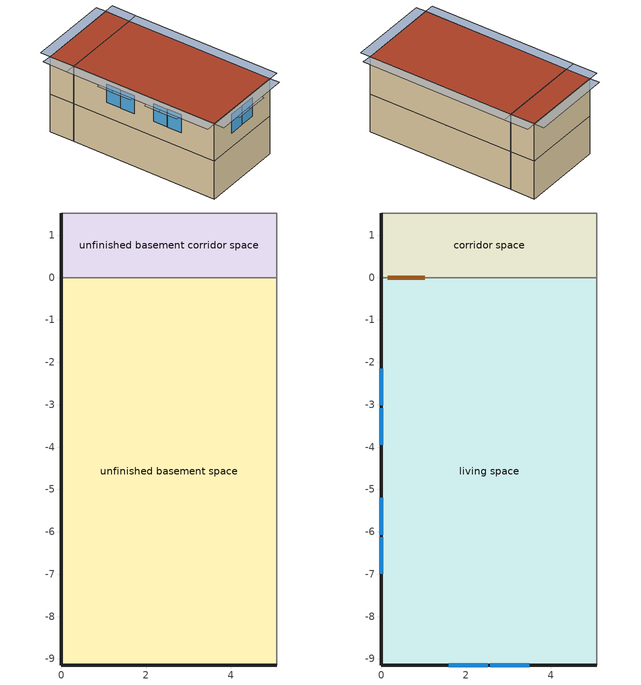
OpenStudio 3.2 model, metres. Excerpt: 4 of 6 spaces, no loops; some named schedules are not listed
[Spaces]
unfinished basement corridor space
 floor foundation (FloorFndGrndUnfinB 1): 0,0 0,1.52 5.08,1.52 5.08,0 z-2.44
 wall foundation (WallFndGrndUnfinB 1): 0,1.52 0,0 z-2.44:0
 wall adiabatic (WallFndGrndUnfinB 1): 5.08,0 5.08,1.52 0,1.52 z-2.44:0
 wall to unfinished basement space (WallIntUnfinUninsUnfin): 0,0 5.08,0 z-2.44:0
unfinished basement space
 floor foundation (FloorFndGrndUnfinB): 0,-9.14 0,0 5.08,0 5.08,-9.14 z-2.44
 wall foundation (WallFndGrndUnfinB): 0,0 0,-9.14 5.08,-9.14 z-2.44:0
 wall adiabatic (WallFndGrndUnfinB): 5.08,-9.14 5.08,0 z-2.44:0
living space
 floor to unfinished basement space (FloorUnfinBInsFin Reversed): 0,-9.14 0,0 5.08,0 5.08,-9.14 z0
 wall outside (WallExtInsFin): 0,0 0,-9.14 5.08,-9.14 z0:2.44
 wall adiabatic (WallIntFinUninsFin): 5.08,-9.14 5.08,0 0,0 z0:2.44
 window (WindowConstruction): 1.6,-9.14 2.51,-9.14 / 2.57,-9.14 3.48,-9.14 z0.91:2.13; 0,-2.15 0,-3.02 / 0,-3.08 0,-3.95 / 0,-5.2 0,-6.07 / 0,-6.13 0,-6.99 z0.98:2.13
 roof outside (RoofFinInsExt): 5.08,-9.14 5.08,0 0,0 0,-9.14 z2.44
corridor space
 floor to unfinished basement corridor space (FloorUnfinUninsUnfin): 0,0 0,1.52 5.08,1.52 5.08,0 z0
 wall outside (WallExtUninsUnfin): 0,1.52 0,0 z0:2.44
 wall adiabatic (WallIntUnfinUninsUnfin): 0,0 5.08,0 5.08,1.52 0,1.52 z0:2.44
 door inside (UninsDoor): 0.15,0 1.02,0 z0:2.13
 roof outside (RoofUnfinUninsExt): 5.08,0 5.08,1.52 0,1.52 0,0 z2.44
shading: 0,-9.75 5.08,-9.75 5.08,-9.14 0,-9.14 z2.44; 5.69,-9.14 5.69,0 5.08,0 5.08,-9.14 z2.44; -0.61,0 -0.61,-9.14 0,-9.14 0,0 z2.44; 5.69,0 5.69,1.52 5.08,1.52 5.08,0 z2.44; 5.08,2.13 0,2.13 0,1.52 5.08,1.52 z2.44; -0.61,1.52 -0.61,0 0,0 0,1.52 z2.44; 0,-7.15 0,-5.97 -0.61,-5.97 -0.61,-7.15 z2.29; 0,-6.22 0,-5.05 -0.61,-5.05 -0.61,-6.22 z2.29; 0,-4.1 0,-2.93 -0.61,-2.93 -0.61,-4.1 z2.29; 3.64,-9.14 2.42,-9.14 2.42,-9.75 3.64,-9.75 z2.29; 0,-3.17 0,-2 -0.61,-2 -0.61,-3.17 z2.29; 2.66,-9.14 1.44,-9.14 1.44,-9.75 2.66,-9.75 z2.29
[Site]
Denver Intl Ap_CO_USA: Latitude {deg}=39.83; Longitude {deg}=-104.65; Time Zone {hr}=-7; Elevation {m}=1650; Terrain=Suburbs
[ClimateZones]
Climate Zone Institution Name 1=Building America; Climate Zone Document Year 1=0; Climate Zone Value 1=Cold
[Site:WaterMainsTemperature]
Calculation Method=Correlation; Annual Average Outdoor Air Temperature {C}=10.8753; Maximum Difference In Monthly Average Outdoor Air Temperatures {deltaC}=23.1524
[Site:GroundTemperature:Deep]
10.8753, 10.8753, 10.8753, 10.8753, 10.8753, 10.8753, 10.8753, 10.8753, 10.8753, 10.8753, 10.8753, 10.8753
[Building]
Building 1: North Axis {deg}=270; Standards Number of Stories=2; Standards Number of Above Ground Stories=1; Standards Building Type=multifamily; Standards Number of Living Units=8
[Material] Roughness=Rough
Name | Thickness {m} | Conductivity {W/m-K} | Density {kg/m3} | Specific Heat {J/kg-K} | Thermal Absorptance | Solar Absorptance | Visible Absorptance
Asphalt Shingles, Medium | 0.009525 | 0.162714 | 1121.4 | 1465.45 | 0.91 | 0.85 | 0.85
RoofSheathing | 0.01905 | 0.115458 | 512.64 | 1214.23 | 0.82 | 0.3 | 0.3
RoofIns | 0.23495 | 0.0475499 | 78.34581 | 1123.46 | 0.91 | 0.85 | 0.91
Drywall 0.5 in. | 0.0127 | 0.160291 | 801 | 837.4 | 0.9 | 0.5 | 0.1
RoofStudAndAirRoof | 0.23495 | 9.59352 | 37.0049 | 1207.88 | 0.91 | 0.85 | 0.91
Vinyl, Light | 0.009525 | 0.089435 | 177.822 | 1046.75 | 0.9 | 0.3 | 0.3
WallSheathing | 0.0127 | 0.115458 | 512.64 | 1214.23 | 0.82 | 0.3 | 0.3
WallStudAndCavity | 0.0889 | 0.054245 | 162.403 | 1178.92 | 0.9 | 0.3 | 0.9
WallStudAndCavity 1 | 0.0889 | 0.393744 | 83.0341 | 1211.67 | 0.9 | 0.3 | 0.9
WallStudAndCavity 2 | 0.0889 | 0.396154 | 83.0341 | 1211.67 | 0.9 | 0.3 | 0.9
WallStudAndCavity 3 | 0.0889 | 0.403258 | 83.0341 | 1211.67 | 0.9 | 0.3 | 0.9
WallStudAndCavity 4 | 0.0889 | 0.397942 | 83.0341 | 1211.67 | 0.82 | 0.3 | 0.3
res furniture material unfinished basement space | 0.1524 | 0.115458 | 640.8 | 1214.23 | 0.9 | 0.6 | 0.1
FoundationExtVertIns; FoundationExtVertIns 1 | 0.051816 | 0.029427 | 32.04 | 1214.23
Concrete 8.0 in. | 0.2032 | 1.803125 | 2242.8 | 837.4 | 0.9
Concrete 4.0 in. | 0.1016 | 1.803125 | 2242.8 | 837.4 | 0.9
FloorIns | 0.23495 | 2.59817 | 67.691 | 1210.98 | 0.82 | 0.3 | 0.3
Wood Floor | 0.015875 | 0.115458 | 544.68 | 1214.23
Floor Covering | 0.0127 | 0.0433444 | 54.468 | 1339.84 | 0.9 | 0.9
FloorFinStudAndAirFloor | 0.1397 | 0.606274 | 67.691 | 1210.98 | 0.82 | 0.3 | 0.3
DoorMaterial | 0.04445 | 0.0612267 | 512.64 | 1214.23 | 0.82 | 0.3 | 0.3
[Construction]
RoofFinInsExt: Asphalt Shingles, Medium, RoofSheathing, RoofIns, Drywall 0.5 in.
RoofUnfinUninsExt: Asphalt Shingles, Medium, RoofSheathing, RoofStudAndAirRoof
WallExtInsFin: Vinyl, Light, WallSheathing, WallStudAndCavity, Drywall 0.5 in.
WallExtUninsUnfin: Vinyl, Light, WallSheathing, WallStudAndCavity 1
WallIntFinUninsFin: Vinyl, Light, WallStudAndCavity 2, Drywall 0.5 in.
WallIntUnfinUninsUnfin: Vinyl, Light, WallStudAndCavity 3
WallIntFinUninsFin 1: WallStudAndCavity 4, Drywall 0.5 in.
res furniture construction unfinished basement space; res furniture construction unfinished basement corridor space; res furniture construction living space: res furniture material unfinished basement space
WallFndGrndUnfinB; WallFndGrndUnfinB 1: Concrete 8.0 in.
FloorFndGrndUnfinB; FloorFndGrndUnfinB 1: Concrete 4.0 in.
FloorUnfinBInsFin Reversed: Floor Covering, Wood Floor, RoofSheathing, FloorIns
FloorUnfinUninsUnfin: FloorFinStudAndAirFloor, RoofSheathing
WindowConstruction: WindowMaterial
UninsDoor: DoorMaterial
[WindowMaterial:Shade]
CoolingShade: Solar Transmittance=0.999; Solar Reflectance=0.00099; Visible Transmittance=0.999; Visible Reflectance=0.00099; Thermal Hemispherical Emissivity=1e-05; Thermal Transmittance=0.999; Thickness {m}=0.0001; Conductivity {W/m-K}=10000; Shade to Glass Distance {m}=0.001; Top Opening Multiplier=0; Bottom Opening Multiplier=0; Left-Side Opening Multiplier=0; Right-Side Opening Multiplier=0; Airflow Permeability=0
[WindowMaterial:SimpleGlazingSystem]
WindowMaterial: U-Factor {W/m2-K}=2.10086; Solar Heat Gain Coefficient=0.21
[ThermalZone] Use Ideal Air Loads=No
living zone: Thermostat=living zone temperature setpoint
corridor zone; unfinished basement corridor zone; unfinished basement zone: 
res ds res fur gas asys ret air zone; res ds res ac asys ret air zone: Volume {m3}=0.25
[Sizing:Zone] Zone Cooling Design Supply Air Temperature Input Method=SupplyAirTemperature; Zone Cooling Design Supply Air Temperature {C}=14; Zone Cooling Design Supply Air Temperature Difference {deltaC}=11.11; Zone Heating Design Supply Air Temperature Input Method=SupplyAirTemperature; Zone Heating Design Supply Air Temperature {C}=40; Zone Heating Design Supply Air Temperature Difference {deltaC}=11.11; Zone Cooling Design Supply Air Humidity Ratio {kg-H2O/kg-air}=0.0085; Zone Heating Design Supply Air Humidity Ratio {kg-H2O/kg-air}=0.008; Cooling Design Air Flow Method=DesignDay; Heating Design Air Flow Method=DesignDay; Account for Dedicated Outdoor Air System=No; Dedicated Outdoor Air System Control Strategy=NeutralSupplyAir; Dedicated Outdoor Air Low Setpoint Temperature for Design {C}=autosize; Dedicated Outdoor Air High Setpoint Temperature for Design {C}=autosize
corridor zone; unfinished basement corridor zone; res ds res fur gas asys ret air zone; res ds res ac asys ret air zone
[Space]
Name | Space Type | Thermal Zone | Building Unit
living space | Space Type 1 | living zone | unit 1
corridor space | Space Type 2 | corridor zone
unfinished basement corridor space | Space Type 3 | unfinished basement corridor zone
unfinished basement space | Space Type 3 | unfinished basement zone
res ds res fur gas asys ret air space |  | res ds res fur gas asys ret air zone
res ds res ac asys ret air space |  | res ds res ac asys ret air zone
[SpaceType]
Name | Standards Space Type
Space Type 1 | living
Space Type 2 | corridor
Space Type 3 | unfinished basement
[BuildingUnit]
unit 1: Building Unit Type=Residential
[External:File]
8760.csv: File=8760.csv
[People:Definition]
res occupants|living space: Number of People Calculation Method=People; Number of People {people}=3.39; Fraction Radiant=0.319734; Sensible Heat Fraction=0.573; Carbon Dioxide Generation Rate {m3/s-W}=0; Enable ASHRAE 55 Comfort Warnings=No; Mean Radiant Temperature Calculation Type=ZoneAveraged
[People]
res occupants|living space: People Definition=res occupants|living space; Space or SpaceType=living space; Number of People Schedule=occupants; Activity Level Schedule=res occupants activity schedule; Multiplier=1
[InternalMass:Definition] Design Level Calculation Method=SurfaceArea
Name | Construction | Surface Area {m2}
living space Partition | WallIntFinUninsFin 1 | 46.45152
res furniture mass unfinished basement space | res furniture construction unfinished basement space | 18.5806
res furniture mass unfinished basement corridor space | res furniture construction unfinished basement corridor space | 3.096768
res furniture mass living space | res furniture construction living space | 18.5806
[InternalMass] Multiplier=1
Name | Internal Mass Definition | Space or SpaceType
living space Partition | living space Partition | living space
res furniture mass unfinished basement space | res furniture mass unfinished basement space | unfinished basement space
res furniture mass unfinished basement corridor space | res furniture mass unfinished basement corridor space | unfinished basement corridor space
res furniture mass living space | res furniture mass living space | living space
[Foundation:Kiva] Exterior Vertical Insulation Depth {m}=2.4384; Wall Height Above Grade {m}=0.2032; Wall Depth Below Slab {m}=0.2032
Name | Exterior Vertical Insulation Material
Foundation Kiva 1 | FoundationExtVertIns
Foundation Kiva 2 | FoundationExtVertIns 1
[Foundation:Kiva:Settings]
Soil Conductivity {W/m-K}=1.731; Soil Density {kg/m3}=1842.3; Soil Specific Heat {J/kg-K}=418.7; Ground Solar Absorptivity=0.9; Ground Thermal Absorptivity=0.9; Ground Surface Roughness {m}=0.03; Far-Field Width {m}=40; Deep-Ground Boundary Condition=ZeroFlux; Deep-Ground Depth {m}=40; Minimum Cell Dimension {m}=0.02; Maximum Cell Growth Coefficient=1.5; Simulation Timestep=Hourly
[SurfaceProperty:ExposedFoundationPerimeter] Exposed Perimeter Calculation Method=TotalExposedPerimeter
Name | Total Exposed Perimeter {m}
Surface 19 | 14.224
Surface 13 | 1.524
[ShadingControl]
WindowShadingControl: Shading Type=InteriorShade; Shading Device Material=CoolingShade; Shading Control Type=OnIfScheduleAllows; Schedule=Window shading schedule; Shading Control Is Scheduled=Yes; Multiple Surface Control Type=Sequential; Sub Surface Name 1=Surface 2 - Window 4; Sub Surface Name 2=Surface 2 - Window 3; Sub Surface Name 3=Surface 2 - Window 2; Sub Surface Name 4=Surface 5 - Window 2; Sub Surface Name 5=Surface 2 - Window 1; Sub Surface Name 6=Surface 5 - Window 1
[ThermostatSetpoint:DualSetpoint]
living zone temperature setpoint: Heating Setpoint Temperature Schedule=res heating setpoint; Cooling Setpoint Temperature Schedule=res cooling setpoint
[ElectricEquipment:Definition] Design Level Calculation Method=EquipmentLevel
Name | Design Level {W} | Fraction Latent | Fraction Radiant | Fraction Lost
res refrig | 65.0889 | 0 | 0 | 0
res misc plug loads|living space | 308.968 | 0.021 | 0.558 | 0.049
res infil_1 house fan; res infil_1 range fan; res infil_1 bath fan | 0 | 0 | 0 | 1
[ElectricEquipment] Space or SpaceType=living space
Name | Electric Equipment Definition | Schedule
res refrig | res refrig | res refrig schedule
res misc plug loads|living space | res misc plug loads|living space | plug_loads
res infil_1 house fan | res infil_1 house fan | Always On Discrete
res infil_1 range fan | res infil_1 range fan | Always On Discrete
res infil_1 bath fan | res infil_1 bath fan | Always On Discrete
[Lights:Definition]
res lighting interior living space: Design Level Calculation Method=LightingLevel; Lighting Level {W}=214.272; Fraction Radiant=0.6; Fraction Visible=0.2; Return Air Fraction=0
[Lights]
res lighting interior living space: Lights Definition=res lighting interior living space; Space or SpaceType=living space; Schedule=lighting_interior; Fraction Replaceable=1
[Exterior:Lights:Definition]
res lighting exterior: Design Level {W}=28.3286
[Exterior:Lights]
res lighting exterior: Exterior Lights Definition=res lighting exterior; Schedule=lighting_exterior
[SpaceInfiltration:DesignFlowRate] Schedule=Always On Discrete
Name | Space or SpaceType | Design Flow Rate Calculation Method | Air Changes per Hour {1/hr} | Constant Term Coefficient | Temperature Term Coefficient | Velocity Term Coefficient | Velocity Squared Term Coefficient | Design Flow Rate {m3/s}
res infil|unfinished basement space | unfinished basement space | AirChanges/Hour | 0.1 | 1 | 0 | 0 | 0
res infil|unfinished basement corridor space | unfinished basement corridor space | AirChanges/Hour | 0.1 | 1 | 0 | 0 | 0
res nv_1 flow; res infil_1 flow | living space | Flow/Space |  |  |  |  |  | 0
[EnergyManagementSystem:Sensor]
Name | Output Variable or Output Meter | Output Variable or Output Meter Index Key
res_nv_pb_s | Site Outdoor Air Barometric Pressure
res_af_vw_s | Site Wind Speed
res_nv_wt_s | Site Outdoor Air Humidity Ratio
res_nv_1_nva_s | Schedule Value | res nv_1 avail schedule
res_nv_1_sp_s | Schedule Value | res nv_1 temp schedule
res_ds_res_fur_gas_asys_ah_mfr_s | System Node Mass Flow Rate | Node 25
res_ds_res_fur_gas_asys_ah_vfr_s | System Node Current Density Volume Flow Rate | Node 25
res_ds_res_fur_gas_asys_ah_tt_s | System Node Temperature | Node 25
res_ds_res_fur_gas_asys_ra_t_s | System Node Temperature | Node 28
res_ds_res_fur_gas_asys_ah_wt_s | System Node Humidity Ratio | Node 25
res_ds_res_fur_gas_asys_ra_w_s | System Node Humidity Ratio | Node 28
res_ds_res_ac_asys_ah_mfr_s | System Node Mass Flow Rate | Node 18
res_ds_res_ac_asys_ah_vfr_s | System Node Current Density Volume Flow Rate | Node 18
res_ds_res_ac_asys_ah_tt_s | System Node Temperature | Node 18
res_ds_res_ac_asys_ra_t_s | System Node Temperature | Node 21
res_ds_res_ac_asys_ah_wt_s | System Node Humidity Ratio | Node 18
res_ds_res_ac_asys_ra_w_s | System Node Humidity Ratio | Node 21
res_infil_1_range_sch_s | Schedule Value | res mv_1 range exhaust schedule
res_infil_1_bath_sch_s | Schedule Value | res mv_1 bath exhaust schedule
res_infil_1_wh_sch_s | Schedule Value | Always On Discrete
[EnergyManagementSystem:Actuator]
Name | Actuated Component | Actuated Component Type | Actuated Component Control Type
res_nv_1_flow_act | res nv_1 flow | Zone Infiltration | Air Exchange Flow Rate
res_ds_res_fur_gas_asys_SupSLkToLvEq_act | res ds res fur gas asys SupSLkToLvEq | OtherEquipment | Power Level
res_ds_res_fur_gas_asys_SupLatLkToLvEq_act | res ds res fur gas asys SupLatLkToLvEq | OtherEquipment | Power Level
res_ds_res_fur_gas_asys_SupDCnToLvEq_act | res ds res fur gas asys SupDCnToLvEq | OtherEquipment | Power Level
res_ds_res_fur_gas_asys_SupDCnToAhEq_act | res ds res fur gas asys SupDCnToAhEq | OtherEquipment | Power Level
res_ds_res_fur_gas_asys_RetDCnToPlEq_act | res ds res fur gas asys RetDCnToPlEq | OtherEquipment | Power Level
res_ds_res_fur_gas_asys_RetDCnToAhEquip_act | res ds res fur gas asys RetDCnToAhEquip | OtherEquipment | Power Level
res_ds_res_fur_gas_asys_SupSLkToAhEq_act | res ds res fur gas asys SupSLkToAhEq | OtherEquipment | Power Level
res_ds_res_fur_gas_asys_SupLatLkToAhEq_act | res ds res fur gas asys SupLatLkToAhEq | OtherEquipment | Power Level
res_ds_res_fur_gas_asys_RetSLkEq_act | res ds res fur gas asys RetSLkEq | OtherEquipment | Power Level
res_ds_res_fur_gas_asys_RetLatLkEq_act | res ds res fur gas asys RetLatLkEq | OtherEquipment | Power Level
res_ds_res_fur_gas_asys_AhToLivMix_act | res ds res fur gas asys AhToLivMix | ZoneMixing | Air Exchange Flow Rate
res_ds_res_fur_gas_asys_LivToAhMix_act | res ds res fur gas asys LivToAhMix | ZoneMixing | Air Exchange Flow Rate
res_ds_res_ac_asys_SupSLkToLvEq_act | res ds res ac asys SupSLkToLvEq | OtherEquipment | Power Level
res_ds_res_ac_asys_SupLatLkToLvEq_act | res ds res ac asys SupLatLkToLvEq | OtherEquipment | Power Level
res_ds_res_ac_asys_SupDCnToLvEq_act | res ds res ac asys SupDCnToLvEq | OtherEquipment | Power Level
res_ds_res_ac_asys_SupDCnToAhEq_act | res ds res ac asys SupDCnToAhEq | OtherEquipment | Power Level
res_ds_res_ac_asys_RetDCnToPlEq_act | res ds res ac asys RetDCnToPlEq | OtherEquipment | Power Level
res_ds_res_ac_asys_RetDCnToAhEquip_act | res ds res ac asys RetDCnToAhEquip | OtherEquipment | Power Level
res_ds_res_ac_asys_SupSLkToAhEq_act | res ds res ac asys SupSLkToAhEq | OtherEquipment | Power Level
res_ds_res_ac_asys_SupLatLkToAhEq_act | res ds res ac asys SupLatLkToAhEq | OtherEquipment | Power Level
res_ds_res_ac_asys_RetSLkEq_act | res ds res ac asys RetSLkEq | OtherEquipment | Power Level
res_ds_res_ac_asys_RetLatLkEq_act | res ds res ac asys RetLatLkEq | OtherEquipment | Power Level
res_ds_res_ac_asys_AhToLivMix_act | res ds res ac asys AhToLivMix | ZoneMixing | Air Exchange Flow Rate
res_ds_res_ac_asys_LivToAhMix_act | res ds res ac asys LivToAhMix | ZoneMixing | Air Exchange Flow Rate
res_infil_1_house_fan_act | res infil_1 house fan | ElectricEquipment | Electricity Rate
res_infil_1_range_fan_act | res infil_1 range fan | ElectricEquipment | Electricity Rate
res_infil_1_bath_fan_act | res infil_1 bath fan | ElectricEquipment | Electricity Rate
res_infil_1_flow_act | res infil_1 flow | Zone Infiltration | Air Exchange Flow Rate
[EnergyManagementSystem:Program]
res_nv_1_program: Set Tdiff = res_af_1_tin_s-res_af_1_tt_s; Set dT = (@Abs Tdiff); Set pt = (@RhFnTdbWPb res_af_1_tt_s res_nv_wt_s res_nv_pb_s); Set NVA = 2472.261378048; Set Cs = 8.963020389461627e-05; Set Cw = 0.00012070110544924465; Set MNV = 0.6292632576; Set MHR = 0.0115; Set MRH = 0.7; Set temp1 = (res_nv_1_nva_s*NVA); Set SGNV = temp1*((((Cs*dT)+(Cw*(res_af_vw_s^2)))^0.5)/1000); If (res_nv_wt_s<MHR) && (pt<MRH) && (res_af_1_tin_s>res_nv_1_sp_s); Set temp2 = (res_af_1_tin_s-res_nv_1_sp_s); Set NVadj1 = temp2/(res_af_1_tin_s-res_af_1_tt_s); Set NVadj2 = (@Min NVadj1 1); Set NVadj3 = (@Max NVadj2 0); Set NVadj = SGNV*NVadj3; Set res_nv_1_flow_act = (@Min NVadj MNV); Else; Set res_nv_1_flow_act = 0; EndIf
res_ds_res_fur_gas_asys_program: Set res_ds_res_fur_gas_asys_AhMfr = res_ds_res_fur_gas_asys_ah_mfr_s; Set res_ds_res_fur_gas_asys_FanRtf = res_ds_res_fur_gas_asys_fan_rtf_s; Set res_ds_res_fur_gas_asys_AhVfr = res_ds_res_fur_gas_asys_ah_vfr_s; Set res_ds_res_fur_gas_asys_AhTt = res_ds_res_fur_gas_asys_ah_tt_s; Set res_ds_res_fur_gas_asys_AhWt = res_ds_res_fur_gas_asys_ah_wt_s; Set res_ds_res_fur_gas_asys_RaT = res_ds_res_fur_gas_asys_ra_t_s; Set res_ds_res_fur_gas_asys_RaW = res_ds_res_fur_gas_asys_ra_w_s; Set res_ds_res_fur_gas_asys_AhT = res_ds_res_fur_gas_asys_ah_t_s; Set res_ds_res_fur_gas_asys_AhW = res_ds_res_fur_gas_asys_ah_w_s; Run res_ds_res_fur_gas_asys_lk_subrout; Set res_ds_res_fur_gas_asys_SupSLkToLvEq_act = res_ds_res_fur_gas_asys_SupSLkToLv; Set res_ds_res_fur_gas_asys_SupLatLkToLvEq_act = res_ds_res_fur_gas_asys_SupLatLkToLv; Set res_ds_res_fur_gas_asys_SupDCnToLvEq_act = res_ds_res_fur_gas_asys_SupDCnToLv; Set res_ds_res_fur_gas_asys_SupDCnToAhEq_act = res_ds_res_fur_gas_asys_SupDCnToAh; Set res_ds_res_fur_gas_asys_SupSLkToAhEq_act = res_ds_res_fur_gas_asys_SupSLkToAh; Set res_ds_res_fur_gas_asys_SupLatLkToAhEq_act = res_ds_res_fur_gas_asys_SupLatLkToAh; Set res_ds_res_fur_gas_asys_RetSLkEq_act = res_ds_res_fur_gas_asys_RetSLk; Set res_ds_res_fur_gas_asys_RetLatLkEq_act = res_ds_res_fur_gas_asys_RetLatLk; Set res_ds_res_fur_gas_asys_RetDCnToPlEq_act = res_ds_res_fur_gas_asys_RetDCnToPl; Set res_ds_res_fur_gas_asys_RetDCnToAhEquip_act = res_ds_res_fur_gas_asys_RetDCnToAh; Set res_ds_res_fur_gas_asys_AhToLivMix_act = res_ds_res_fur_gas_asys_AhToLiv; Set res_ds_res_fur_gas_asys_LivToAhMix_act = res_ds_res_fur_gas_asys_LivToAh
res_ds_res_ac_asys_program: Set res_ds_res_ac_asys_AhMfr = res_ds_res_ac_asys_ah_mfr_s; Set res_ds_res_ac_asys_FanRtf = res_ds_res_ac_asys_fan_rtf_s; Set res_ds_res_ac_asys_AhVfr = res_ds_res_ac_asys_ah_vfr_s; Set res_ds_res_ac_asys_AhTt = res_ds_res_ac_asys_ah_tt_s; Set res_ds_res_ac_asys_AhWt = res_ds_res_ac_asys_ah_wt_s; Set res_ds_res_ac_asys_RaT = res_ds_res_ac_asys_ra_t_s; Set res_ds_res_ac_asys_RaW = res_ds_res_ac_asys_ra_w_s; Set res_ds_res_ac_asys_AhT = res_ds_res_ac_asys_ah_t_s; Set res_ds_res_ac_asys_AhW = res_ds_res_ac_asys_ah_w_s; Run res_ds_res_ac_asys_lk_subrout; Set res_ds_res_ac_asys_SupSLkToLvEq_act = res_ds_res_ac_asys_SupSLkToLv; Set res_ds_res_ac_asys_SupLatLkToLvEq_act = res_ds_res_ac_asys_SupLatLkToLv; Set res_ds_res_ac_asys_SupDCnToLvEq_act = res_ds_res_ac_asys_SupDCnToLv; Set res_ds_res_ac_asys_SupDCnToAhEq_act = res_ds_res_ac_asys_SupDCnToAh; Set res_ds_res_ac_asys_SupSLkToAhEq_act = res_ds_res_ac_asys_SupSLkToAh; Set res_ds_res_ac_asys_SupLatLkToAhEq_act = res_ds_res_ac_asys_SupLatLkToAh; Set res_ds_res_ac_asys_RetSLkEq_act = res_ds_res_ac_asys_RetSLk; Set res_ds_res_ac_asys_RetLatLkEq_act = res_ds_res_ac_asys_RetLatLk; Set res_ds_res_ac_asys_RetDCnToPlEq_act = res_ds_res_ac_asys_RetDCnToPl; Set res_ds_res_ac_asys_RetDCnToAhEquip_act = res_ds_res_ac_asys_RetDCnToAh; Set res_ds_res_ac_asys_AhToLivMix_act = res_ds_res_ac_asys_AhToLiv; Set res_ds_res_ac_asys_LivToAhMix_act = res_ds_res_ac_asys_LivToAh
res_infil_1_program: Set p_m = 0.14; Set p_s = 0.22; Set s_m = 270; Set s_s = 370; Set z_m = 9.99744; Set z_s = 2.4384; Set f_t = (((s_m/z_m)^p_m)*((z_s/s_s)^p_s)); Set Tdiff = res_af_1_tin_s-res_af_1_tt_s; Set dT = @Abs Tdiff; Set c = 0.0257; Set Cs = 0.0498; Set Cw = 0.1284; Set n = 0.67; Set sft = (f_t*0.86); Set temp1 = ((c*Cw)*((sft*res_af_vw_s)^(2*n)))^2; Set Qn = (((c*Cs*(dT^n))^2)+temp1)^0.5; Set Tdiff = res_af_1_tin_s-res_af_1_tt_s; Set dT = @Abs Tdiff; Set QWHV = res_infil_1_wh_sch_s*0.0165; Set Qrange = res_infil_1_range_sch_s*0.0472; Set Qdryer = 0.0; Set Qbath = res_infil_1_bath_sch_s*0.0236; Set QhpwhOut = 0; Set QhpwhIn = 0; Set QductsOut = 0; Set QductsIn = 0; Set QductsOut = QductsOut+res_ds_res_fur_gas_asys_lk_ret_fan_equiv; Set QductsIn = QductsIn+res_ds_res_fur_gas_asys_lk_sup_fan_equiv; Set QductsOut = QductsOut+res_ds_res_ac_asys_lk_ret_fan_equiv; Set QductsIn = QductsIn+res_ds_res_ac_asys_lk_sup_fan_equiv; Set Qout = QWHV+Qrange+Qbath+Qdryer+QhpwhOut+QductsOut; Set Qin = QhpwhIn+QductsIn; Set Qu = (@Abs (Qout-Qin)); Set Qb = (@Min Qout Qin); Set faneff_wh = 0.9438948864000002; Set res_infil_1_house_fan_act = (QWHV*300)/faneff_wh*1; Set faneff_sp = 0.4719474432000001; Set res_infil_1_range_fan_act = (Qrange*300)/faneff_sp; Set res_infil_1_bath_fan_act = (Qbath*300)/faneff_sp; Set Q_acctd_for_elsewhere = QhpwhOut+QhpwhIn+QductsOut+QductsIn; Set res_infil_1_flow_act = (((Qu^2)+(Qn^2))^0.5)-Q_acctd_for_elsewhere; Set res_infil_1_flow_act = (@Max res_infil_1_flow_act 0)
[AirLoopHVAC:ReturnPlenum]
Name | ThermalZone
res fur gas asys return plenum | res ds res fur gas asys ret air zone
res ac asys return plenum | res ds res ac asys ret air zone
[OtherEquipment:Definition] Design Level Calculation Method=EquipmentLevel; Design Level {W}=0
res ds res fur gas asys SupSLkToLvEq; res ds res fur gas asys SupLatLkToLvEq; res ds res fur gas asys SupDCnToLvEq; res ds res fur gas asys SupDCnToAhEq; res ds res fur gas asys RetDCnToPlEq; res ds res fur gas asys RetDCnToAhEquip; res ds res fur gas asys SupSLkToAhEq; res ds res fur gas asys SupLatLkToAhEq; res ds res fur gas asys RetSLkEq; res ds res fur gas asys RetLatLkEq; res ds res ac asys SupSLkToLvEq; res ds res ac asys SupLatLkToLvEq; res ds res ac asys SupDCnToLvEq; res ds res ac asys SupDCnToAhEq; res ds res ac asys RetDCnToPlEq; res ds res ac asys RetDCnToAhEquip; res ds res ac asys SupSLkToAhEq; res ds res ac asys SupLatLkToAhEq; res ds res ac asys RetSLkEq; res ds res ac asys RetLatLkEq
[OtherEquipment] Schedule=Always On Discrete; Fuel Type=None
Name | Other Equipment Definition | Space or SpaceType
res ds res fur gas asys SupSLkToLvEq | res ds res fur gas asys SupSLkToLvEq | living space
res ds res fur gas asys SupLatLkToLvEq | res ds res fur gas asys SupLatLkToLvEq | living space
res ds res fur gas asys SupDCnToLvEq | res ds res fur gas asys SupDCnToLvEq | living space
res ds res fur gas asys SupDCnToAhEq | res ds res fur gas asys SupDCnToAhEq | unfinished basement space
res ds res fur gas asys RetDCnToPlEq | res ds res fur gas asys RetDCnToPlEq | res ds res fur gas asys ret air space
res ds res fur gas asys RetDCnToAhEquip | res ds res fur gas asys RetDCnToAhEquip | unfinished basement space
res ds res fur gas asys SupSLkToAhEq | res ds res fur gas asys SupSLkToAhEq | unfinished basement space
res ds res fur gas asys SupLatLkToAhEq | res ds res fur gas asys SupLatLkToAhEq | unfinished basement space
res ds res fur gas asys RetSLkEq | res ds res fur gas asys RetSLkEq | res ds res fur gas asys ret air space
res ds res fur gas asys RetLatLkEq | res ds res fur gas asys RetLatLkEq | res ds res fur gas asys ret air space
res ds res ac asys SupSLkToLvEq | res ds res ac asys SupSLkToLvEq | living space
res ds res ac asys SupLatLkToLvEq | res ds res ac asys SupLatLkToLvEq | living space
res ds res ac asys SupDCnToLvEq | res ds res ac asys SupDCnToLvEq | living space
res ds res ac asys SupDCnToAhEq | res ds res ac asys SupDCnToAhEq | unfinished basement space
res ds res ac asys RetDCnToPlEq | res ds res ac asys RetDCnToPlEq | res ds res ac asys ret air space
res ds res ac asys RetDCnToAhEquip | res ds res ac asys RetDCnToAhEquip | unfinished basement space
res ds res ac asys SupSLkToAhEq | res ds res ac asys SupSLkToAhEq | unfinished basement space
res ds res ac asys SupLatLkToAhEq | res ds res ac asys SupLatLkToAhEq | unfinished basement space
res ds res ac asys RetSLkEq | res ds res ac asys RetSLkEq | res ds res ac asys ret air space
res ds res ac asys RetLatLkEq | res ds res ac asys RetLatLkEq | res ds res ac asys ret air space
[ZoneMixing] Schedule=Always On Continuous; Design Flow Rate Calculation Method=Flow/Zone; Design Flow Rate {m3/s}=0
Name | Zone | Source Zone
res ds res fur gas asys AhToLivMix; res ds res ac asys AhToLivMix | living zone | unfinished basement zone
res ds res fur gas asys LivToAhMix; res ds res ac asys LivToAhMix | unfinished basement zone | living zone
[EnergyManagementSystem:Subroutine]
res_ds_res_fur_gas_asys_lk_subrout: Set f_sup = 0.19990009990009988; Set f_ret = 0.10009990009990012; Set f_OA = 0.0; Set oafrate = f_OA * res_ds_res_fur_gas_asys_AhVfr; Set suplkfrate = f_sup * res_ds_res_fur_gas_asys_AhVfr; Set retlkfrate = f_ret * res_ds_res_fur_gas_asys_AhVfr; Set res_ds_res_fur_gas_asys_AhToLiv = (@Abs (suplkfrate-retlkfrate-oafrate)); Set res_ds_res_fur_gas_asys_LivToAh = 0; Set res_ds_res_fur_gas_asys_lk_sup_fan_equiv = 0; Set res_ds_res_fur_gas_asys_lk_ret_fan_equiv = oafrate; If res_ds_res_fur_gas_asys_AhMfr>0; Set h_SA=(@HFnTdbW res_ds_res_fur_gas_asys_AhTt res_ds_res_fur_gas_asys_AhWt); Set h_AHZ=(@HFnTdbW res_ds_res_fur_gas_asys_AhT res_ds_res_fur_gas_asys_AhW); Set h_RA=(@HFnTdbW res_ds_res_fur_gas_asys_RaT res_ds_res_fur_gas_asys_RaW); Set h_fg=(@HfgAirFnWTdb res_ds_res_fur_gas_asys_AhWt res_ds_res_fur_gas_asys_AhTt); Set SALkQtot=f_sup*res_ds_res_fur_gas_asys_AhMfr*(h_RA-h_SA); Set temp1=h_fg*(res_ds_res_fur_gas_asys_RaW-res_ds_res_fur_gas_asys_AhWt); Set res_ds_res_fur_gas_asys_SupLatLkToLv = f_sup*res_ds_res_fur_gas_asys_AhMfr*temp1; Set res_ds_res_fur_gas_asys_SupSLkToLv = SALkQtot-res_ds_res_fur_gas_asys_SupLatLkToLv; Set eTm=(res_ds_res_fur_gas_asys_FanRtf/(res_ds_res_fur_gas_asys_AhMfr*1006.0))*41.89; Set eTm=0-eTm; Set temp4=res_ds_res_fur_gas_asys_AhT; Set tsup=temp4+((res_ds_res_fur_gas_asys_AhTt-res_ds_res_fur_gas_asys_AhT)*(@Exp eTm)); Set temp5=tsup-res_ds_res_fur_gas_asys_AhTt; Set res_ds_res_fur_gas_asys_SupDCnToLv = res_ds_res_fur_gas_asys_AhMfr*1006.0*temp5; Set res_ds_res_fur_gas_asys_SupDCnToAh = 0-res_ds_res_fur_gas_asys_SupDCnToLv; Set eTm=(res_ds_res_fur_gas_asys_FanRtf/(res_ds_res_fur_gas_asys_AhMfr*1006.0))*7.757; Set eTm=0-eTm; Set temp6=res_ds_res_fur_gas_asys_AhT; Set tret=temp6+((res_ds_res_fur_gas_asys_RaT-res_ds_res_fur_gas_asys_AhT)*(@Exp eTm)); Set temp7=tret-res_ds_res_fur_gas_asys_RaT; Set res_ds_res_fur_gas_asys_RetDCnToPl=res_ds_res_fur_gas_asys_AhMfr*1006.0*temp7; Set res_ds_res_fur_gas_asys_RetDCnToAh=0-res_ds_res_fur_gas_asys_RetDCnToPl; Set res_ds_res_fur_gas_asys_RetLatLk=0; Set temp2=(res_ds_res_fur_gas_asys_AhT-res_ds_res_fur_gas_asys_RaT); Set res_ds_res_fur_gas_asys_RetSLk=f_ret*res_ds_res_fur_gas_asys_AhMfr*1006.0*temp2; Set QtLkToAHZn=f_sup*res_ds_res_fur_gas_asys_AhMfr*(h_SA-h_AHZ); Set temp3=(res_ds_res_fur_gas_asys_AhWt-res_ds_res_fur_gas_asys_AhW); Set res_ds_res_fur_gas_asys_SupLatLkToAh=f_sup*res_ds_res_fur_gas_asys_AhMfr*h_fg; Set res_ds_res_fur_gas_asys_SupLatLkToAh=res_ds_res_fur_gas_asys_SupLatLkToAh*temp3; Set res_ds_res_fur_gas_asys_SupSLkToAh=QtLkToAHZn-res_ds_res_fur_gas_asys_SupLatLkToAh; Else; Set res_ds_res_fur_gas_asys_SupLatLkToLv=0; Set res_ds_res_fur_gas_asys_SupSLkToLv=0; Set res_ds_res_fur_gas_asys_SupDCnToLv=0; Set res_ds_res_fur_gas_asys_SupDCnToAh=0; Set res_ds_res_fur_gas_asys_RetDCnToPl=0; Set res_ds_res_fur_gas_asys_RetDCnToAh=0; Set res_ds_res_fur_gas_asys_RetLatLk=0; Set res_ds_res_fur_gas_asys_RetSLk=0; Set res_ds_res_fur_gas_asys_SupLatLkToAh=0; Set res_ds_res_fur_gas_asys_SupSLkToAh=0; EndIf
res_ds_res_ac_asys_lk_subrout: Set f_sup = 0.19990009990009988; Set f_ret = 0.10009990009990012; Set f_OA = 0.0; Set oafrate = f_OA * res_ds_res_ac_asys_AhVfr; Set suplkfrate = f_sup * res_ds_res_ac_asys_AhVfr; Set retlkfrate = f_ret * res_ds_res_ac_asys_AhVfr; Set res_ds_res_ac_asys_AhToLiv = (@Abs (suplkfrate-retlkfrate-oafrate)); Set res_ds_res_ac_asys_LivToAh = 0; Set res_ds_res_ac_asys_lk_sup_fan_equiv = 0; Set res_ds_res_ac_asys_lk_ret_fan_equiv = oafrate; If res_ds_res_ac_asys_AhMfr>0; Set h_SA=(@HFnTdbW res_ds_res_ac_asys_AhTt res_ds_res_ac_asys_AhWt); Set h_AHZ=(@HFnTdbW res_ds_res_ac_asys_AhT res_ds_res_ac_asys_AhW); Set h_RA=(@HFnTdbW res_ds_res_ac_asys_RaT res_ds_res_ac_asys_RaW); Set h_fg=(@HfgAirFnWTdb res_ds_res_ac_asys_AhWt res_ds_res_ac_asys_AhTt); Set SALkQtot=f_sup*res_ds_res_ac_asys_AhMfr*(h_RA-h_SA); Set temp1=h_fg*(res_ds_res_ac_asys_RaW-res_ds_res_ac_asys_AhWt); Set res_ds_res_ac_asys_SupLatLkToLv = f_sup*res_ds_res_ac_asys_AhMfr*temp1; Set res_ds_res_ac_asys_SupSLkToLv = SALkQtot-res_ds_res_ac_asys_SupLatLkToLv; Set eTm=(res_ds_res_ac_asys_FanRtf/(res_ds_res_ac_asys_AhMfr*1006.0))*41.89; Set eTm=0-eTm; Set temp4=res_ds_res_ac_asys_AhT; Set tsup=temp4+((res_ds_res_ac_asys_AhTt-res_ds_res_ac_asys_AhT)*(@Exp eTm)); Set temp5=tsup-res_ds_res_ac_asys_AhTt; Set res_ds_res_ac_asys_SupDCnToLv = res_ds_res_ac_asys_AhMfr*1006.0*temp5; Set res_ds_res_ac_asys_SupDCnToAh = 0-res_ds_res_ac_asys_SupDCnToLv; Set eTm=(res_ds_res_ac_asys_FanRtf/(res_ds_res_ac_asys_AhMfr*1006.0))*7.757; Set eTm=0-eTm; Set temp6=res_ds_res_ac_asys_AhT; Set tret=temp6+((res_ds_res_ac_asys_RaT-res_ds_res_ac_asys_AhT)*(@Exp eTm)); Set temp7=tret-res_ds_res_ac_asys_RaT; Set res_ds_res_ac_asys_RetDCnToPl=res_ds_res_ac_asys_AhMfr*1006.0*temp7; Set res_ds_res_ac_asys_RetDCnToAh=0-res_ds_res_ac_asys_RetDCnToPl; Set res_ds_res_ac_asys_RetLatLk=0; Set temp2=(res_ds_res_ac_asys_AhT-res_ds_res_ac_asys_RaT); Set res_ds_res_ac_asys_RetSLk=f_ret*res_ds_res_ac_asys_AhMfr*1006.0*temp2; Set QtLkToAHZn=f_sup*res_ds_res_ac_asys_AhMfr*(h_SA-h_AHZ); Set temp3=(res_ds_res_ac_asys_AhWt-res_ds_res_ac_asys_AhW); Set res_ds_res_ac_asys_SupLatLkToAh=f_sup*res_ds_res_ac_asys_AhMfr*h_fg; Set res_ds_res_ac_asys_SupLatLkToAh=res_ds_res_ac_asys_SupLatLkToAh*temp3; Set res_ds_res_ac_asys_SupSLkToAh=QtLkToAHZn-res_ds_res_ac_asys_SupLatLkToAh; Else; Set res_ds_res_ac_asys_SupLatLkToLv=0; Set res_ds_res_ac_asys_SupSLkToLv=0; Set res_ds_res_ac_asys_SupDCnToLv=0; Set res_ds_res_ac_asys_SupDCnToAh=0; Set res_ds_res_ac_asys_RetDCnToPl=0; Set res_ds_res_ac_asys_RetDCnToAh=0; Set res_ds_res_ac_asys_RetLatLk=0; Set res_ds_res_ac_asys_RetSLk=0; Set res_ds_res_ac_asys_SupLatLkToAh=0; Set res_ds_res_ac_asys_SupSLkToAh=0; EndIf
[EnergyManagementSystem:ProgramCallingManager]
res af_1 program calling manager: BeginTimestepBeforePredictor; res_infil_1_program; res_nv_1_program
res ds res fur gas asys program calling manager: EndOfSystemTimestepAfterHVACReporting; res_ds_res_fur_gas_asys_program
res ds res ac asys program calling manager: EndOfSystemTimestepAfterHVACReporting; res_ds_res_ac_asys_program
[Schedule:File] External File=8760.csv; Rows to Skip at Top=1; Number of Hours of Data=8760; Minutes per Item=60
Name | Column Number
occupants | 1
lighting_interior | 4
lighting_exterior | 5
plug_loads | 3
[Schedule:Constant]
Name | Value
res occupants activity schedule | 112.539
Always On Discrete; Always On Continuous | 1
[Schedule:Ruleset]
Name | Default Day Schedule | Summer Design Day Schedule | Winter Design Day Schedule
Window shading schedule | Schedule Day 3
res heating setpoint | Schedule Day 6 | res heating setpoint summer design | res heating setpoint winter design
res cooling setpoint | Schedule Day 7 | res cooling setpoint summer design | res cooling setpoint winter design
res refrig schedule | Schedule Day 8 | res refrig schedule summer design | res refrig schedule winter design
res nv_1 temp schedule | Schedule Day 9
res nv_1 avail schedule | Schedule Day 10
res mv_1 range exhaust schedule | Schedule Day 13 | res mv_1 range exhaust schedule summer design | res mv_1 range exhaust schedule winter design
res mv_1 bath exhaust schedule | Schedule Day 14 | res mv_1 bath exhaust schedule summer design | res mv_1 bath exhaust schedule winter design
[Schedule:Day]
Schedule Day 3; Window shading schedule allday1; Window shading schedule allday2; Window shading schedule allday3; Window shading schedule allday4; Window shading schedule allday11; Window shading schedule allday12; Schedule Day 6; Schedule Day 7; Schedule Day 8; res refrig schedule winter design; Schedule Day 9; Schedule Day 10; Schedule Day 13; res mv_1 range exhaust schedule winter design; Schedule Day 14; res mv_1 bath exhaust schedule winter design: 24, 0, 0
Window shading schedule allday5; Window shading schedule allday6; Window shading schedule allday7; Window shading schedule allday8; Window shading schedule allday9; Window shading schedule allday10; res refrig schedule summer design; res mv_1 range exhaust schedule summer design; res mv_1 bath exhaust schedule summer design: 24, 0, 1
res heating setpoint allday1; res heating setpoint allday2; res heating setpoint allday3; res heating setpoint allday4; res heating setpoint allday5; res heating setpoint allday6; res heating setpoint allday7; res heating setpoint allday8; res heating setpoint allday9; res heating setpoint allday10; res heating setpoint allday11; res heating setpoint allday12: 24, 0, 21.6667
res heating setpoint winter design; res cooling setpoint winter design: 24, 0, 21.1111
res heating setpoint summer design; res cooling setpoint summer design: 24, 0, 23.8889
res cooling setpoint allday1; res cooling setpoint allday2; res cooling setpoint allday3; res cooling setpoint allday4; res cooling setpoint allday5; res cooling setpoint allday6; res cooling setpoint allday7; res cooling setpoint allday8; res cooling setpoint allday9; res cooling setpoint allday10; res cooling setpoint allday11; res cooling setpoint allday12: 24, 0, 24.4444
res refrig schedule allday1; res refrig schedule allday12: 1, 0, 0.610949, 2, 0, 0.595675, 3, 0, 0.580401, 4, 0, 0.565128, 6, 0, 0.549854, 7, 0, 0.580401, 8, 0, 0.610949, 10, 0, 0.626223, 12, 0, 0.610949, 15, 0, 0.641496, 16, 0, 0.626223, 17, 0, 0.672044, 18, 0, 0.733139, 19, 0, 0.763686, 20, 0, 0.733139, 21, 0, 0.717865, 22, 0, 0.702591, 23, 0, 0.672044, 24, 0, 0.626223
res refrig schedule allday2: 1, 0, 0.609489, 2, 0, 0.594252, 3, 0, 0.579015, 4, 0, 0.563777, 6, 0, 0.54854, 7, 0, 0.579015, 8, 0, 0.609489, 10, 0, 0.624726, 12, 0, 0.609489, 15, 0, 0.639964, 16, 0, 0.624726, 17, 0, 0.670438, 18, 0, 0.731387, 19, 0, 0.761861, 20, 0, 0.731387, 21, 0, 0.71615, 22, 0, 0.700912, 23, 0, 0.670438, 24, 0, 0.624726
res refrig schedule allday3; res refrig schedule allday4; res refrig schedule allday5: 1, 0, 0.791241, 2, 0, 0.77146, 3, 0, 0.751679, 4, 0, 0.731898, 6, 0, 0.712117, 7, 0, 0.751679, 8, 0, 0.791241, 10, 0, 0.811022, 12, 0, 0.791241, 15, 0, 0.830803, 16, 0, 0.811022, 17, 0, 0.870365, 18, 0, 0.949489, 19, 0, 0.989051, 20, 0, 0.949489, 21, 0, 0.929708, 22, 0, 0.909927, 23, 0, 0.870365, 24, 0, 0.811022
res refrig schedule allday6; res refrig schedule allday7; res refrig schedule allday8; res refrig schedule allday9: 1, 0, 0.8, 2, 0, 0.78, 3, 0, 0.76, 4, 0, 0.74, 6, 0, 0.72, 7, 0, 0.76, 8, 0, 0.8, 10, 0, 0.82, 12, 0, 0.8, 15, 0, 0.84, 16, 0, 0.82, 17, 0, 0.88, 18, 0, 0.96, 19, 0, 1, 20, 0, 0.96, 21, 0, 0.94, 22, 0, 0.92, 23, 0, 0.88, 24, 0, 0.82
res refrig schedule allday10: 1, 0, 0.679562, 2, 0, 0.662573, 3, 0, 0.645584, 4, 0, 0.628595, 6, 0, 0.611606, 7, 0, 0.645584, 8, 0, 0.679562, 10, 0, 0.696551, 12, 0, 0.679562, 15, 0, 0.71354, 16, 0, 0.696551, 17, 0, 0.747518, 18, 0, 0.815474, 19, 0, 0.849453, 20, 0, 0.815474, 21, 0, 0.798485, 22, 0, 0.781496, 23, 0, 0.747518, 24, 0, 0.696551
res refrig schedule allday11: 1, 0, 0.675182, 2, 0, 0.658303, 3, 0, 0.641423, 4, 0, 0.624544, 6, 0, 0.607664, 7, 0, 0.641423, 8, 0, 0.675182, 10, 0, 0.692062, 12, 0, 0.675182, 15, 0, 0.708942, 16, 0, 0.692062, 17, 0, 0.742701, 18, 0, 0.810219, 19, 0, 0.843978, 20, 0, 0.810219, 21, 0, 0.793339, 22, 0, 0.77646, 23, 0, 0.742701, 24, 0, 0.692062
res nv_1 availability schedule allday1 on; res nv_1 availability schedule allday1 on 1; res nv_1 availability schedule allday1 on 2; res nv_1 availability schedule allday1 on 3; res nv_1 availability schedule allday1 on 4; res nv_1 availability schedule allday1 on 5; res nv_1 availability schedule allday1 on 6: 1, 0, 1, 2, 0, 1, 3, 0, 1, 4, 0, 1, 5, 0, 1, 6, 0, 1, 7, 0, 1, 8, 0, 1, 9, 0, 1, 10, 0, 1, 11, 0, 1, 12, 0, 1, 13, 0, 1, 14, 0, 1, 15, 0, 1, 16, 0, 1, 17, 0, 1, 18, 0, 1, 19, 0, 1, 20, 0, 1, 21, 0, 1, 22, 0, 1, 23, 0, 1, 24, 0, 1
[Schedule:Rule] Apply Monday=Yes; Apply Wednesday=Yes; Apply Friday=Yes; Date Specification Type=DateRange; Start Day=1
Name | Schedule Ruleset | Rule Order | Day Schedule | Apply Sunday | Apply Tuesday | Apply Thursday | Apply Saturday | Start Month | End Month | End Day
Window shading schedule allday rule1 | Window shading schedule | 11 | Window shading schedule allday1 | Yes | Yes | Yes | Yes | 1 | 1 | 31
Window shading schedule allday rule2 | Window shading schedule | 10 | Window shading schedule allday2 | Yes | Yes | Yes | Yes | 2 | 2 | 28
Window shading schedule allday rule3 | Window shading schedule | 9 | Window shading schedule allday3 | Yes | Yes | Yes | Yes | 3 | 3 | 31
Window shading schedule allday rule4 | Window shading schedule | 8 | Window shading schedule allday4 | Yes | Yes | Yes | Yes | 4 | 4 | 30
Window shading schedule allday rule5 | Window shading schedule | 7 | Window shading schedule allday5 | Yes | Yes | Yes | Yes | 5 | 5 | 31
Window shading schedule allday rule6 | Window shading schedule | 6 | Window shading schedule allday6 | Yes | Yes | Yes | Yes | 6 | 6 | 30
Window shading schedule allday rule7 | Window shading schedule | 5 | Window shading schedule allday7 | Yes | Yes | Yes | Yes | 7 | 7 | 31
Window shading schedule allday rule8 | Window shading schedule | 4 | Window shading schedule allday8 | Yes | Yes | Yes | Yes | 8 | 8 | 31
Window shading schedule allday rule9 | Window shading schedule | 3 | Window shading schedule allday9 | Yes | Yes | Yes | Yes | 9 | 9 | 30
Window shading schedule allday rule10 | Window shading schedule | 2 | Window shading schedule allday10 | Yes | Yes | Yes | Yes | 10 | 10 | 31
Window shading schedule allday rule11 | Window shading schedule | 1 | Window shading schedule allday11 | Yes | Yes | Yes | Yes | 11 | 11 | 30
Window shading schedule allday rule12 | Window shading schedule | 0 | Window shading schedule allday12 | Yes | Yes | Yes | Yes | 12 | 12 | 31
res heating setpoint allday rule1 | res heating setpoint | 11 | res heating setpoint allday1 | Yes | Yes | Yes | Yes | 1 | 1 | 31
res heating setpoint allday rule2 | res heating setpoint | 10 | res heating setpoint allday2 | Yes | Yes | Yes | Yes | 2 | 2 | 28
res heating setpoint allday rule3 | res heating setpoint | 9 | res heating setpoint allday3 | Yes | Yes | Yes | Yes | 3 | 3 | 31
res heating setpoint allday rule4 | res heating setpoint | 8 | res heating setpoint allday4 | Yes | Yes | Yes | Yes | 4 | 4 | 30
res heating setpoint allday rule5 | res heating setpoint | 7 | res heating setpoint allday5 | Yes | Yes | Yes | Yes | 5 | 5 | 31
res heating setpoint allday rule6 | res heating setpoint | 6 | res heating setpoint allday6 | Yes | Yes | Yes | Yes | 6 | 6 | 30
res heating setpoint allday rule7 | res heating setpoint | 5 | res heating setpoint allday7 | Yes | Yes | Yes | Yes | 7 | 7 | 31
res heating setpoint allday rule8 | res heating setpoint | 4 | res heating setpoint allday8 | Yes | Yes | Yes | Yes | 8 | 8 | 31
res heating setpoint allday rule9 | res heating setpoint | 3 | res heating setpoint allday9 | Yes | Yes | Yes | Yes | 9 | 9 | 30
res heating setpoint allday rule10 | res heating setpoint | 2 | res heating setpoint allday10 | Yes | Yes | Yes | Yes | 10 | 10 | 31
res heating setpoint allday rule11 | res heating setpoint | 1 | res heating setpoint allday11 | Yes | Yes | Yes | Yes | 11 | 11 | 30
res heating setpoint allday rule12 | res heating setpoint | 0 | res heating setpoint allday12 | Yes | Yes | Yes | Yes | 12 | 12 | 31
res cooling setpoint allday rule1 | res cooling setpoint | 11 | res cooling setpoint allday1 | Yes | Yes | Yes | Yes | 1 | 1 | 31
res cooling setpoint allday rule2 | res cooling setpoint | 10 | res cooling setpoint allday2 | Yes | Yes | Yes | Yes | 2 | 2 | 28
res cooling setpoint allday rule3 | res cooling setpoint | 9 | res cooling setpoint allday3 | Yes | Yes | Yes | Yes | 3 | 3 | 31
res cooling setpoint allday rule4 | res cooling setpoint | 8 | res cooling setpoint allday4 | Yes | Yes | Yes | Yes | 4 | 4 | 30
res cooling setpoint allday rule5 | res cooling setpoint | 7 | res cooling setpoint allday5 | Yes | Yes | Yes | Yes | 5 | 5 | 31
res cooling setpoint allday rule6 | res cooling setpoint | 6 | res cooling setpoint allday6 | Yes | Yes | Yes | Yes | 6 | 6 | 30
res cooling setpoint allday rule7 | res cooling setpoint | 5 | res cooling setpoint allday7 | Yes | Yes | Yes | Yes | 7 | 7 | 31
res cooling setpoint allday rule8 | res cooling setpoint | 4 | res cooling setpoint allday8 | Yes | Yes | Yes | Yes | 8 | 8 | 31
res cooling setpoint allday rule9 | res cooling setpoint | 3 | res cooling setpoint allday9 | Yes | Yes | Yes | Yes | 9 | 9 | 30
res cooling setpoint allday rule10 | res cooling setpoint | 2 | res cooling setpoint allday10 | Yes | Yes | Yes | Yes | 10 | 10 | 31
res cooling setpoint allday rule11 | res cooling setpoint | 1 | res cooling setpoint allday11 | Yes | Yes | Yes | Yes | 11 | 11 | 30
res cooling setpoint allday rule12 | res cooling setpoint | 0 | res cooling setpoint allday12 | Yes | Yes | Yes | Yes | 12 | 12 | 31
res refrig schedule allday rule1 | res refrig schedule | 11 | res refrig schedule allday1 | Yes | Yes | Yes | Yes | 1 | 1 | 31
res refrig schedule allday rule2 | res refrig schedule | 10 | res refrig schedule allday2 | Yes | Yes | Yes | Yes | 2 | 2 | 28
res refrig schedule allday rule3 | res refrig schedule | 9 | res refrig schedule allday3 | Yes | Yes | Yes | Yes | 3 | 3 | 31
res refrig schedule allday rule4 | res refrig schedule | 8 | res refrig schedule allday4 | Yes | Yes | Yes | Yes | 4 | 4 | 30
res refrig schedule allday rule5 | res refrig schedule | 7 | res refrig schedule allday5 | Yes | Yes | Yes | Yes | 5 | 5 | 31
res refrig schedule allday rule6 | res refrig schedule | 6 | res refrig schedule allday6 | Yes | Yes | Yes | Yes | 6 | 6 | 30
res refrig schedule allday rule7 | res refrig schedule | 5 | res refrig schedule allday7 | Yes | Yes | Yes | Yes | 7 | 7 | 31
res refrig schedule allday rule8 | res refrig schedule | 4 | res refrig schedule allday8 | Yes | Yes | Yes | Yes | 8 | 8 | 31
res refrig schedule allday rule9 | res refrig schedule | 3 | res refrig schedule allday9 | Yes | Yes | Yes | Yes | 9 | 9 | 30
res refrig schedule allday rule10 | res refrig schedule | 2 | res refrig schedule allday10 | Yes | Yes | Yes | Yes | 10 | 10 | 31
res refrig schedule allday rule11 | res refrig schedule | 1 | res refrig schedule allday11 | Yes | Yes | Yes | Yes | 11 | 11 | 30
res refrig schedule allday rule12 | res refrig schedule | 0 | res refrig schedule allday12 | Yes | Yes | Yes | Yes | 12 | 12 | 31
res nv_1 temp schedule allday rule1 | res nv_1 temp schedule | 11 | res nv_1 temp schedule allday1 | Yes | Yes | Yes | Yes | 1 | 1 | 31
res nv_1 temp schedule allday rule2 | res nv_1 temp schedule | 10 | res nv_1 temp schedule allday2 | Yes | Yes | Yes | Yes | 2 | 2 | 28
res nv_1 temp schedule allday rule3 | res nv_1 temp schedule | 9 | res nv_1 temp schedule allday3 | Yes | Yes | Yes | Yes | 3 | 3 | 31
res nv_1 temp schedule allday rule4 | res nv_1 temp schedule | 8 | res nv_1 temp schedule allday4 | Yes | Yes | Yes | Yes | 4 | 4 | 30
res nv_1 temp schedule allday rule5 | res nv_1 temp schedule | 7 | res nv_1 temp schedule allday5 | Yes | Yes | Yes | Yes | 5 | 5 | 31
res nv_1 temp schedule allday rule6 | res nv_1 temp schedule | 6 | res nv_1 temp schedule allday6 | Yes | Yes | Yes | Yes | 6 | 6 | 30
res nv_1 temp schedule allday rule7 | res nv_1 temp schedule | 5 | res nv_1 temp schedule allday7 | Yes | Yes | Yes | Yes | 7 | 7 | 31
res nv_1 temp schedule allday rule8 | res nv_1 temp schedule | 4 | res nv_1 temp schedule allday8 | Yes | Yes | Yes | Yes | 8 | 8 | 31
res nv_1 temp schedule allday rule9 | res nv_1 temp schedule | 3 | res nv_1 temp schedule allday9 | Yes | Yes | Yes | Yes | 9 | 9 | 30
res nv_1 temp schedule allday rule10 | res nv_1 temp schedule | 2 | res nv_1 temp schedule allday10 | Yes | Yes | Yes | Yes | 10 | 10 | 31
res nv_1 temp schedule allday rule11 | res nv_1 temp schedule | 1 | res nv_1 temp schedule allday11 | Yes | Yes | Yes | Yes | 11 | 11 | 30
res nv_1 temp schedule allday rule12 | res nv_1 temp schedule | 0 | res nv_1 temp schedule allday12 | Yes | Yes | Yes | Yes | 12 | 12 | 31
res nv_1 availability schedule allday ruleset1 on | res nv_1 avail schedule | 11 | res nv_1 availability schedule allday1 on |  |  |  |  | 1 | 1 | 31
res nv_1 availability schedule allday ruleset2 on | res nv_1 avail schedule | 10 | res nv_1 availability schedule allday1 on 1 |  |  |  |  | 2 | 2 | 28
res nv_1 availability schedule allday ruleset3 on | res nv_1 avail schedule | 9 | res nv_1 availability schedule allday1 on 2 |  |  |  |  | 3 | 3 | 31
res nv_1 availability schedule allday ruleset4 on | res nv_1 avail schedule | 8 | res nv_1 availability schedule allday1 on 3 |  |  |  |  | 4 | 4 | 30
res nv_1 availability schedule allday ruleset5 on | res nv_1 avail schedule | 7 | res nv_1 availability schedule allday1 on 4 |  |  |  |  | 5 | 5 | 31
res nv_1 availability schedule allday ruleset6 on | res nv_1 avail schedule | 6 | res nv_1 availability schedule allday1 on 5 |  |  |  |  | 6 | 6 | 30
res nv_1 availability schedule allday ruleset7 on | res nv_1 avail schedule | 5 | res nv_1 availability schedule allday1 on 6 |  |  |  |  | 7 | 7 | 31
res nv_1 availability schedule allday ruleset8 on | res nv_1 avail schedule | 4 | res nv_1 availability schedule allday1 on 7 |  |  |  |  | 8 | 8 | 31
res nv_1 availability schedule allday ruleset9 on | res nv_1 avail schedule | 3 | res nv_1 availability schedule allday1 on 8 |  |  |  |  | 9 | 9 | 30
res nv_1 availability schedule allday ruleset10 on | res nv_1 avail schedule | 2 | res nv_1 availability schedule allday1 on 9 |  |  |  |  | 10 | 10 | 31
res nv_1 availability schedule allday ruleset11 on | res nv_1 avail schedule | 1 | res nv_1 availability schedule allday1 on 10 |  |  |  |  | 11 | 11 | 30
res nv_1 availability schedule allday ruleset12 on | res nv_1 avail schedule | 0 | res nv_1 availability schedule allday1 on 11 |  |  |  |  | 12 | 12 | 31
res mv_1 range exhaust schedule allday rule1 | res mv_1 range exhaust schedule | 11 | res mv_1 range exhaust schedule allday1 | Yes | Yes | Yes | Yes | 1 | 1 | 31
res mv_1 range exhaust schedule allday rule2 | res mv_1 range exhaust schedule | 10 | res mv_1 range exhaust schedule allday2 | Yes | Yes | Yes | Yes | 2 | 2 | 28
res mv_1 range exhaust schedule allday rule3 | res mv_1 range exhaust schedule | 9 | res mv_1 range exhaust schedule allday3 | Yes | Yes | Yes | Yes | 3 | 3 | 31
res mv_1 range exhaust schedule allday rule4 | res mv_1 range exhaust schedule | 8 | res mv_1 range exhaust schedule allday4 | Yes | Yes | Yes | Yes | 4 | 4 | 30
res mv_1 range exhaust schedule allday rule5 | res mv_1 range exhaust schedule | 7 | res mv_1 range exhaust schedule allday5 | Yes | Yes | Yes | Yes | 5 | 5 | 31
res mv_1 range exhaust schedule allday rule6 | res mv_1 range exhaust schedule | 6 | res mv_1 range exhaust schedule allday6 | Yes | Yes | Yes | Yes | 6 | 6 | 30
res mv_1 range exhaust schedule allday rule7 | res mv_1 range exhaust schedule | 5 | res mv_1 range exhaust schedule allday7 | Yes | Yes | Yes | Yes | 7 | 7 | 31
res mv_1 range exhaust schedule allday rule8 | res mv_1 range exhaust schedule | 4 | res mv_1 range exhaust schedule allday8 | Yes | Yes | Yes | Yes | 8 | 8 | 31
res mv_1 range exhaust schedule allday rule9 | res mv_1 range exhaust schedule | 3 | res mv_1 range exhaust schedule allday9 | Yes | Yes | Yes | Yes | 9 | 9 | 30
res mv_1 range exhaust schedule allday rule10 | res mv_1 range exhaust schedule | 2 | res mv_1 range exhaust schedule allday10 | Yes | Yes | Yes | Yes | 10 | 10 | 31
res mv_1 range exhaust schedule allday rule11 | res mv_1 range exhaust schedule | 1 | res mv_1 range exhaust schedule allday11 | Yes | Yes | Yes | Yes | 11 | 11 | 30
res mv_1 range exhaust schedule allday rule12 | res mv_1 range exhaust schedule | 0 | res mv_1 range exhaust schedule allday12 | Yes | Yes | Yes | Yes | 12 | 12 | 31
res mv_1 bath exhaust schedule allday rule1 | res mv_1 bath exhaust schedule | 11 | res mv_1 bath exhaust schedule allday1 | Yes | Yes | Yes | Yes | 1 | 1 | 31
res mv_1 bath exhaust schedule allday rule2 | res mv_1 bath exhaust schedule | 10 | res mv_1 bath exhaust schedule allday2 | Yes | Yes | Yes | Yes | 2 | 2 | 28
res mv_1 bath exhaust schedule allday rule3 | res mv_1 bath exhaust schedule | 9 | res mv_1 bath exhaust schedule allday3 | Yes | Yes | Yes | Yes | 3 | 3 | 31
res mv_1 bath exhaust schedule allday rule4 | res mv_1 bath exhaust schedule | 8 | res mv_1 bath exhaust schedule allday4 | Yes | Yes | Yes | Yes | 4 | 4 | 30
res mv_1 bath exhaust schedule allday rule5 | res mv_1 bath exhaust schedule | 7 | res mv_1 bath exhaust schedule allday5 | Yes | Yes | Yes | Yes | 5 | 5 | 31
res mv_1 bath exhaust schedule allday rule6 | res mv_1 bath exhaust schedule | 6 | res mv_1 bath exhaust schedule allday6 | Yes | Yes | Yes | Yes | 6 | 6 | 30
res mv_1 bath exhaust schedule allday rule7 | res mv_1 bath exhaust schedule | 5 | res mv_1 bath exhaust schedule allday7 | Yes | Yes | Yes | Yes | 7 | 7 | 31
res mv_1 bath exhaust schedule allday rule8 | res mv_1 bath exhaust schedule | 4 | res mv_1 bath exhaust schedule allday8 | Yes | Yes | Yes | Yes | 8 | 8 | 31
res mv_1 bath exhaust schedule allday rule9 | res mv_1 bath exhaust schedule | 3 | res mv_1 bath exhaust schedule allday9 | Yes | Yes | Yes | Yes | 9 | 9 | 30
res mv_1 bath exhaust schedule allday rule10 | res mv_1 bath exhaust schedule | 2 | res mv_1 bath exhaust schedule allday10 | Yes | Yes | Yes | Yes | 10 | 10 | 31
res mv_1 bath exhaust schedule allday rule11 | res mv_1 bath exhaust schedule | 1 | res mv_1 bath exhaust schedule allday11 | Yes | Yes | Yes | Yes | 11 | 11 | 30
res mv_1 bath exhaust schedule allday rule12 | res mv_1 bath exhaust schedule | 0 | res mv_1 bath exhaust schedule allday12 | Yes | Yes | Yes | Yes | 12 | 12 | 31
